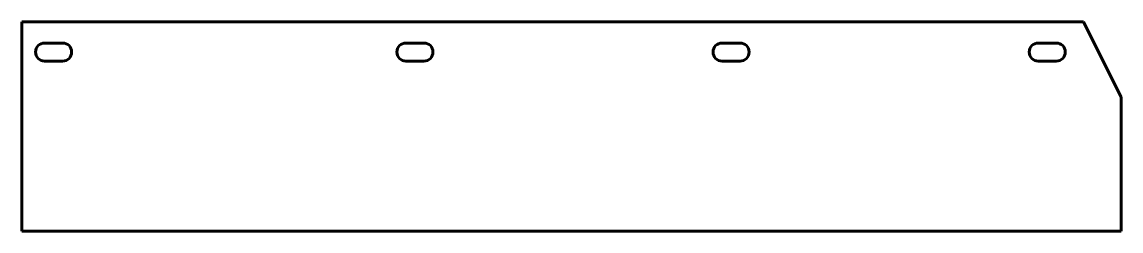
# Model space of a CAD drawing. Header units: millimetres. Extents: x 0 to 730, y 0 to 139.
import ezdxf

# ---------------------------------------------------------------- set-up
doc = ezdxf.new("R2010")
doc.units = ezdxf.units.MM
doc.linetypes.add('K5LT_BASIC', pattern=[0])
doc.layers.add('Системный слой', color=7, linetype='Continuous')

msp = doc.modelspace()

# ---------------------------------------------------------------- linework, layer by layer
at = {"layer": 'Системный слой', "color": 150, "linetype": 'K5LT_BASIC', "lineweight": 60, "true_color": 0x0080ff}
for p, q in [((705, 139), (0, 139)), ((0, 89), (0, 139)), ((705, 139), (730, 89)), ((27, 125), (15, 125)), ((267, 125), (255, 125)), ((477, 125), (465, 125)), ((687, 125), (675, 125)), ((15, 113), (27, 113)), ((255, 113), (267, 113)), ((465, 113), (477, 113)), ((675, 113), (687, 113)), ((0, 78), (0, 89)), ((730, 78), (730, 89)), ((0, 0), (0, 78)), ((730, 0), (730, 78)), ((730, 0), (0, 0))]:
    msp.add_line(p, q, dxfattribs=at)
for centre, start, end in [((15, 119), 90, 270), ((27, 119), 270, 90), ((255, 119), 90, 270), ((267, 119), 270, 90), ((465, 119), 90, 270), ((477, 119), 270, 90), ((675, 119), 90, 270), ((687, 119), 270, 90)]:
    msp.add_arc(centre, 6, start, end, dxfattribs=at)

doc.saveas('drawing.dxf')
